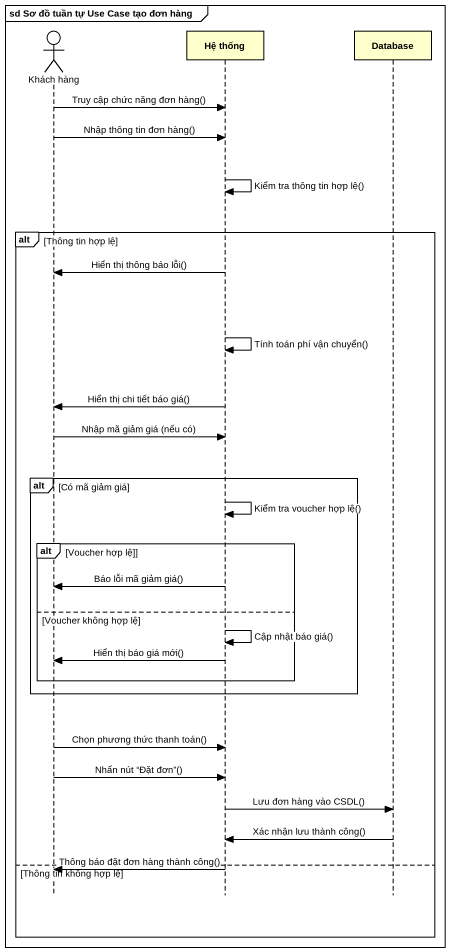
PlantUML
@startuml
mainframe sd Sơ đồ tuần tự Use Case tạo đơn hàng
hide footbox
actor "Khách hàng" as Khách_hàng
participant "Hệ thống" as Hệ_thống
participant "Database" as Database_

Khách_hàng -> Hệ_thống : Truy cập chức năng đơn hàng()
Khách_hàng -> Hệ_thống : Nhập thông tin đơn hàng()
Hệ_thống -> Hệ_thống : Kiểm tra thông tin hợp lệ()
alt Thông tin hợp lệ
  Hệ_thống -> Khách_hàng : Hiển thị thông báo lỗi()
  Hệ_thống -> Hệ_thống : Tính toán phí vận chuyển()
  Hệ_thống -> Khách_hàng : Hiển thị chi tiết báo giá()
  Khách_hàng -> Hệ_thống : Nhập mã giảm giá (nếu có)
  alt Có mã giảm giá
    Hệ_thống -> Hệ_thống : Kiểm tra voucher hợp lệ()
    alt Voucher hợp lệ]
      Hệ_thống -> Khách_hàng : Báo lỗi mã giảm giá()
    else Voucher không hợp lệ
      Hệ_thống -> Hệ_thống : Cập nhật báo giá()
      Hệ_thống -> Khách_hàng : Hiển thị báo giá mới()
    end
  end
  Khách_hàng -> Hệ_thống : Chọn phương thức thanh toán()
  Khách_hàng -> Hệ_thống : Nhấn nút “Đặt đơn”()
  Hệ_thống -> Database_ : Lưu đơn hàng vào CSDL()
  Database_ -> Hệ_thống : Xác nhận lưu thành công()
else Thông tin không hợp lệ
  Hệ_thống -> Khách_hàng : Thông báo đặt đơn hàng thành công()
end
@enduml
